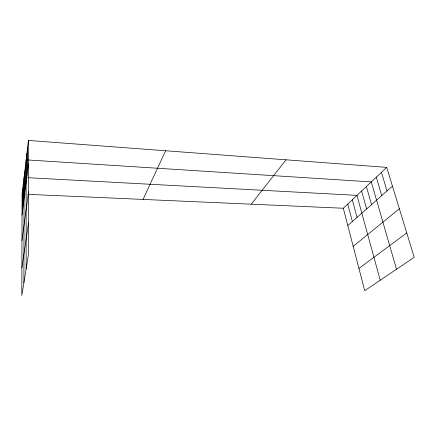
<?xml version="1.0" encoding="UTF-8"?>
<svg xmlns="http://www.w3.org/2000/svg" width="436" height="436" viewBox="0 0 436 436"><rect width="100%" height="100%" fill="white"/><g stroke="black" fill="none" stroke-linecap="round" stroke-linejoin="round"><path stroke-width="0.65" d="M24.705 193.797L24.727 171.795M25.408 188.156L25.413 165.914M28.411 140.441L22.105 194.085L21.8 295.559L28.672 253.458L28.411 140.441L386.716 167.38L414.2 257.316L364.714 290.687L343.29 208.245L386.716 167.38M22.683 210.027L22.732 188.723M23.342 204.729L23.386 183.196M23.909 282.653L24.056 177.496L26.656 177.637M22.04 215.161L28.465 163.674M21.963 240.579L28.531 191.862M21.882 267.889L28.602 222.355M143.052 199.421L165.647 150.758M251.256 204.19L286.043 159.81M347.797 225.576L392.455 186.161M353.187 246.329L399.36 208.746M358.937 268.456L406.744 232.922M22.105 194.085L25.359 194.233M27.964 194.347L343.29 208.245M27.959 177.708L356.975 195.366L380.219 280.228M381.435 172.345L387.021 190.963M376.295 177.185L381.723 195.633M396.52 269.241L371.281 181.905L26.127 159.849L26.165 268.81M366.393 186.504L371.537 204.626M361.624 190.99L366.632 208.953M352.299 199.764L357.051 217.411M347.743 204.059L352.364 221.543M27.626 147.123L27.664 170.1M26.863 153.586L26.885 176.313"/></g></svg>
